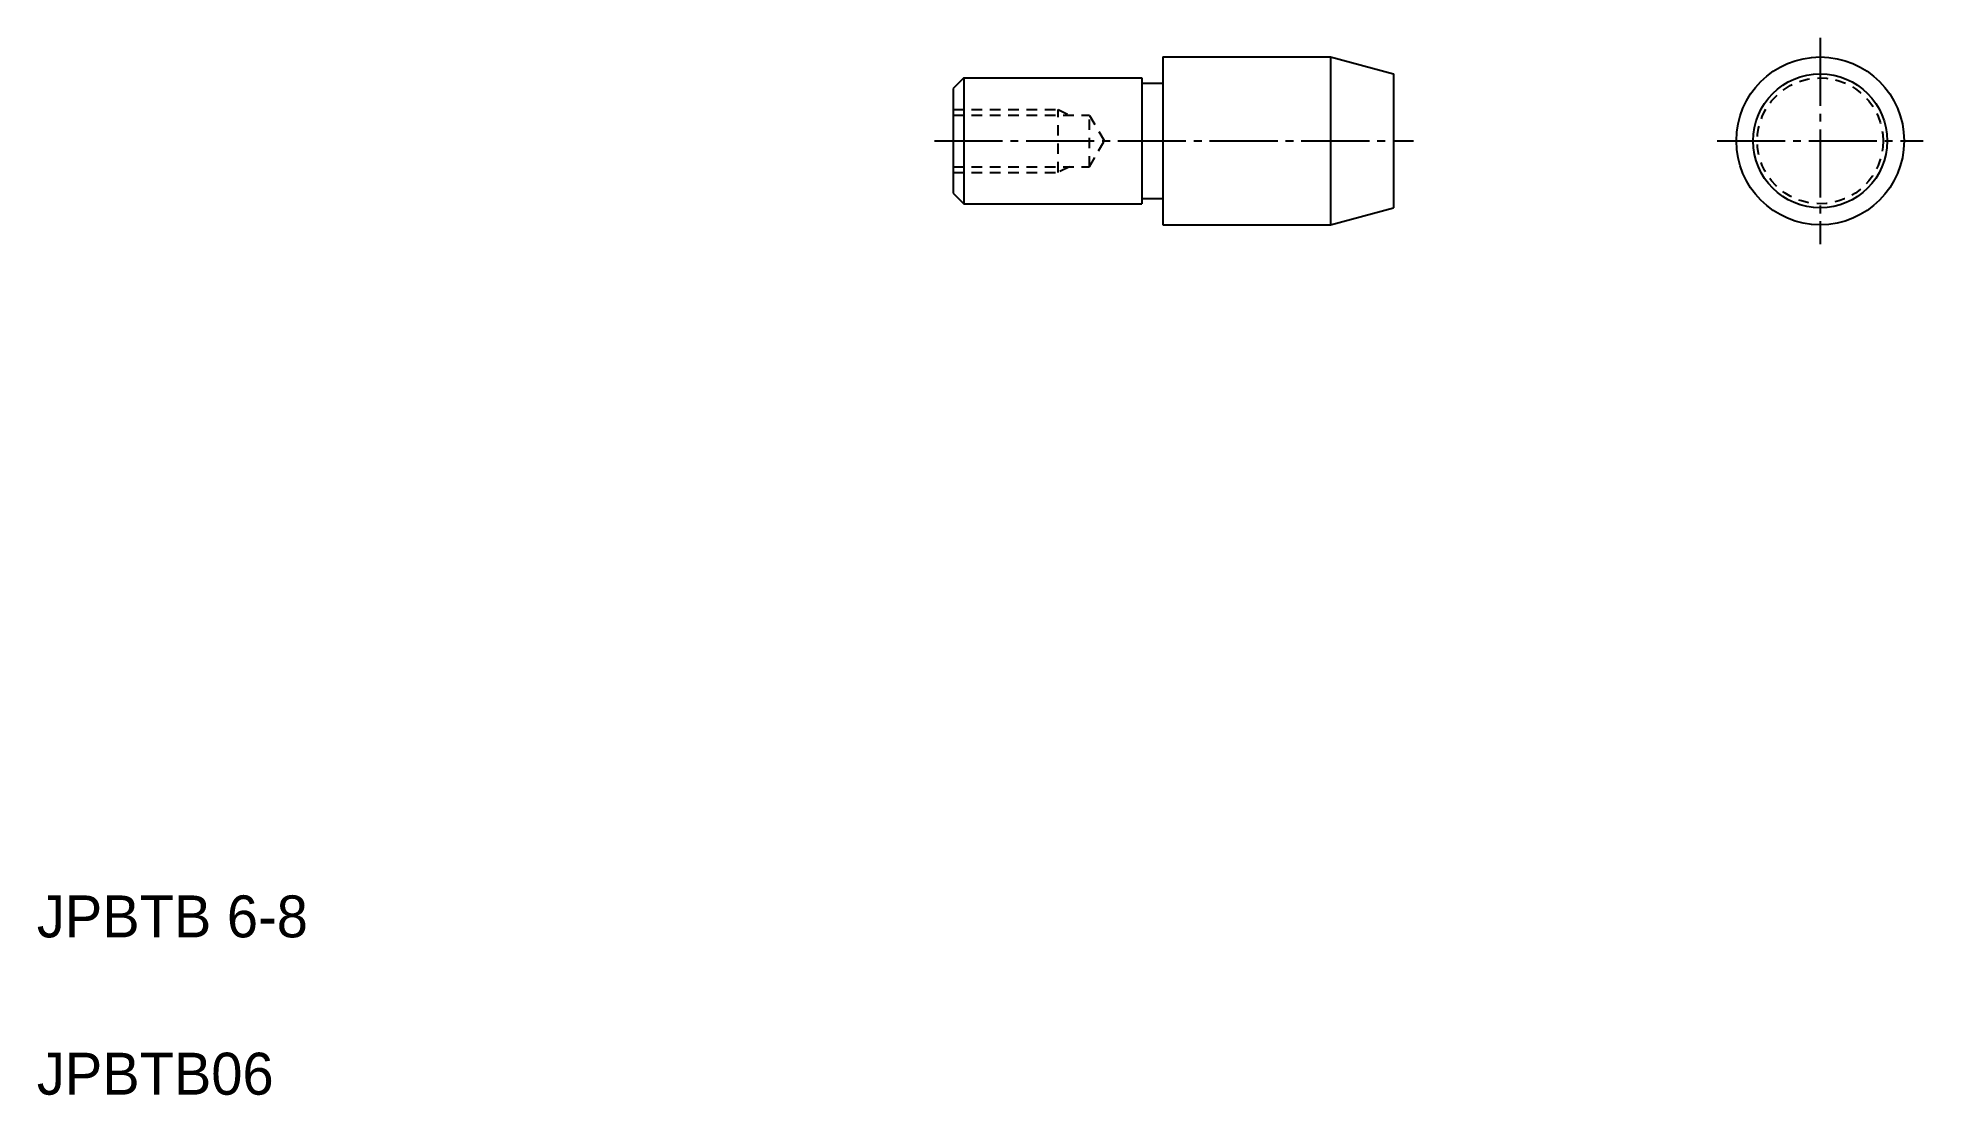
# Model space of a CAD drawing. Extents: x 5 to 95, y 5 to 55.4.
import ezdxf

# ---------------------------------------------------------------- set-up
doc = ezdxf.new("R2010")
doc.units = 0
doc.header["$LTSCALE"] = 0.25
doc.linetypes.add('CENTER', pattern=[17.5, 13, -1.5, 1.5, -1.5])
doc.linetypes.add('DASHED', pattern=[3.5, 2, -1.5])
doc.layers.get('0').update_dxf_attribs({"linetype": 'CONTINUOUS'})
doc.layers.add('CENTER', color=1, linetype='CENTER')
doc.styles.get("Standard").update_dxf_attribs({"font": 'txt', "height": 1.6})

msp = doc.modelspace()

# ---------------------------------------------------------------- linework, layer by layer
at = {"linetype": 'CONTINUOUS'}
for p, q in [((58.714, 54.477), (58.714, 46.477)), ((58.714, 54.477), (66.714, 54.477)), ((66.714, 54.477), (66.714, 46.477)), ((49.214, 53.477), (48.714, 52.977)), ((49.214, 53.477), (49.214, 47.477)), ((49.214, 53.477), (57.714, 53.477)), ((57.714, 53.477), (57.714, 47.477)), ((57.714, 53.227), (58.714, 53.227)), ((69.714, 53.673), (69.714, 47.281)), ((48.714, 52.977), (48.714, 47.977)), ((48.714, 47.977), (49.214, 47.477)), ((57.714, 47.727), (58.714, 47.727)), ((49.214, 47.477), (57.714, 47.477)), ((58.714, 46.477), (66.714, 46.477))]:
    msp.add_line(p, q, dxfattribs=at)
for p, q in [((66.714, 54.477), (69.714, 53.673)), ((69.714, 52.075), (69.714, 52.075)), ((69.714, 50.477), (69.714, 50.477)), ((66.714, 46.477), (69.714, 47.281))]:
    msp.add_line(p, q)
at = {"color": 3, "linetype": 'DASHED'}
for p, q in [((48.714, 51.977), (53.714, 51.977)), ((48.714, 51.707), (55.214, 51.707)), ((53.714, 51.977), (54.254, 51.707)), ((53.714, 48.977), (53.714, 51.977)), ((55.214, 49.247), (55.214, 51.707)), ((55.924, 50.477), (55.214, 51.707)), ((55.214, 49.247), (55.924, 50.477)), ((48.714, 49.247), (55.214, 49.247)), ((48.714, 48.977), (53.714, 48.977)), ((54.254, 49.247), (53.714, 48.977))]:
    msp.add_line(p, q, dxfattribs=at)
at = {"linetype": 'CONTINUOUS'}
msp.add_circle((90.072, 50.477), 4, dxfattribs=at)
msp.add_circle((90.072, 50.477), 3.196)
at = {"color": 3, "linetype": 'DASHED'}
msp.add_circle((90.072, 50.477), 3, dxfattribs=at)
at = {"layer": 'CENTER', "color": 1, "linetype": 'CENTER'}
for p, q in [((90.072, 55.396), (90.072, 45.558)), ((47.819, 50.477), (70.675, 50.477)), ((85.153, 50.477), (94.99, 50.477))]:
    msp.add_line(p, q, dxfattribs=at)

# ---------------------------------------------------------------- texts
for s, p in [('JPBTB 6-8', (5, 12.5)), ('JPBTB06', (5, 5))]:
    msp.add_text(s, height=2).set_placement(p)

doc.saveas('drawing.dxf')
